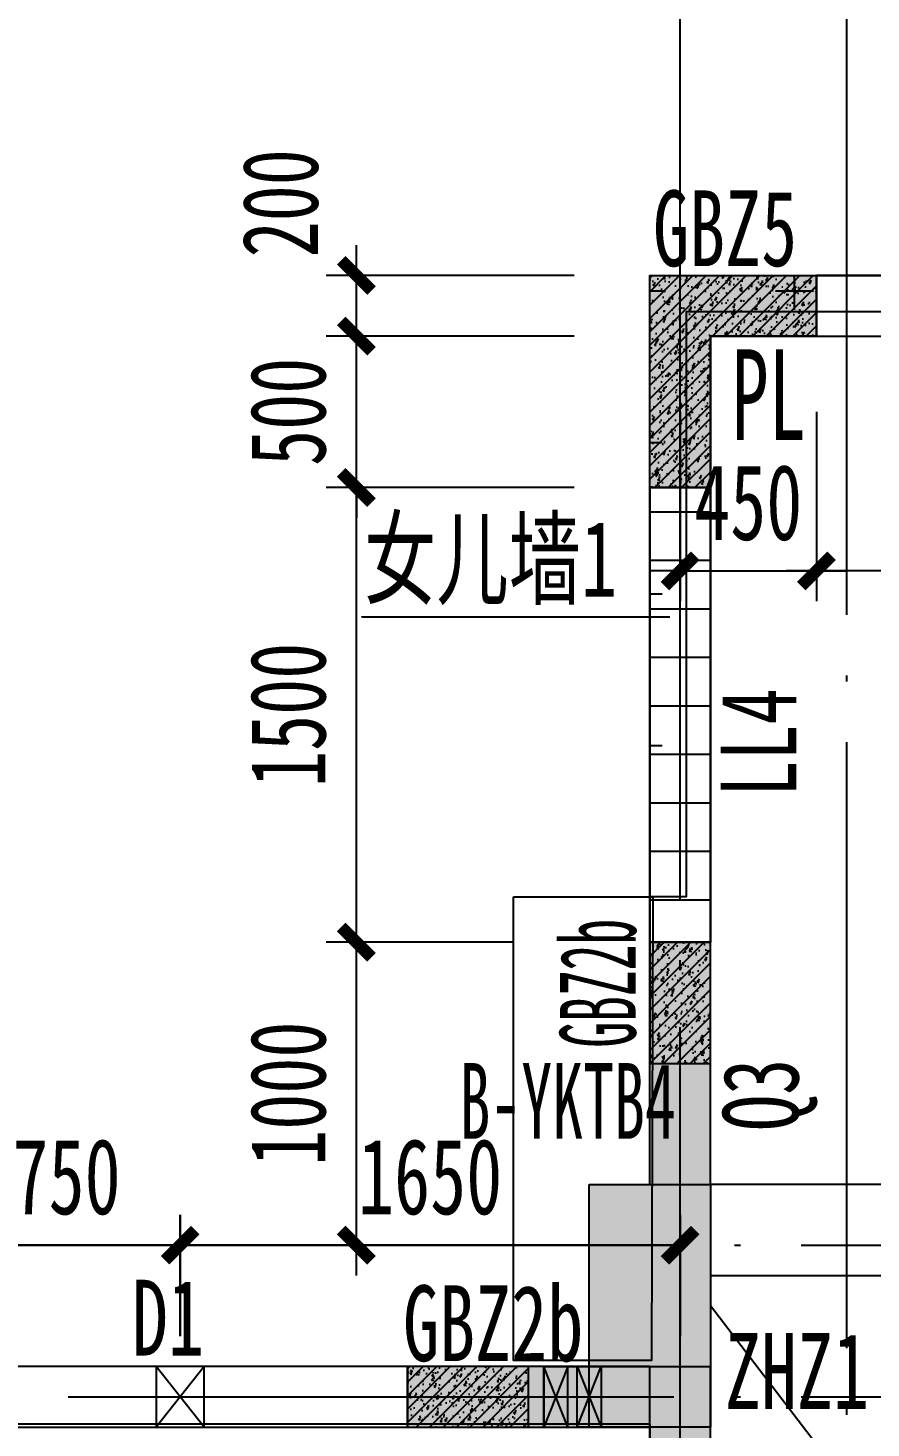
# Model space of a CAD drawing. Extents: x -3200781797 to -8106663, y 494714 to 1244925.
# Drawn here: x -8164153 to -8161370, y 694897 to 699517 of the extents above; entities that cross this region are included whole.
import ezdxf
from ezdxf.enums import TextEntityAlignment as Align
from ezdxf.xclip import XClip

# ---------------------------------------------------------------- set-up
doc = ezdxf.new("R2010")
doc.units = 0
doc.header["$LTSCALE"] = 1000
doc.header["$MEASUREMENT"] = 0
doc.header["$XCLIPFRAME"] = 0
for name, pattern in [('125-墙体$0$CENTER2', [1.125, 0.75, -0.125, 0.125, -0.125]), ('125-墙体$0$CONTINOUS', [0]), ('125-核心筒-首层南入$0$CONTINOUS', [0]), ('3#-轴线$0$DOTE', [2.4200000000000004, 2, -0.2, 0.02, -0.2]), ('3#4#5#$0$DASH', [0.35, 0.25, -0.1]), ('DASH', [0.35, 0.25, -0.1])]:
    doc.linetypes.add(name, pattern=pattern)
doc.layers.get('Defpoints').update_dxf_attribs({"color": 30, "linetype": 'DASH'})
for name, color, linetype in [('125-墙体$0$DUCT-排烟中心线', 5, '125-墙体$0$CENTER2'), ('125-墙体$0$DUCT-排烟管', 2, 'Continuous'), ('125-墙体$0$DUCT-送风中心线', 5, '125-墙体$0$CENTER2'), ('125-墙体$0$DUCT-送风管', 4, 'Continuous'), ('125-墙体$0$S-WALL', 40, 'Continuous'), ('125-墙体$0$S-WALL-BEAM', 120, 'Continuous'), ('125-墙体$0$S-WALL-COLU', 252, '125-墙体$0$CONTINOUS'), ('125-墙体$0$S-WALL-COLU-HATC', 16, 'Continuous'), ('125-墙体$0$S-WALL-HATC', 253, 'Continuous'), ('125-墙体$0$提结构条件', 7, 'Continuous'), ('125-墙体$0$暖-首层和标准层暖通套管_TZ$0$H-暖洞-剪力墙', 6, 'Continuous'), ('125-墙体$0$暖-首层和标准层暖通套管_TZ$0$H-暖洞-穿梁', 3, 'Continuous'), ('125-核心筒-首层南入$0$S-COLU', 252, 'Continuous'), ('125-核心筒-首层南入$0$S-COLU-HATC', 16, 'Continuous'), ('125-核心筒-首层南入$0$S-SLAB-HOLE', 5, 'Continuous'), ('125-核心筒-首层南入$0$S-WALL', 40, 'Continuous'), ('125-核心筒-首层南入$0$S-WALL-BEAM', 120, 'Continuous'), ('125-核心筒-首层南入$0$S-WALL-COLU', 252, '125-核心筒-首层南入$0$CONTINOUS'), ('125-核心筒-首层南入$0$S-WALL-COLU-HATC', 16, 'Continuous'), ('125-核心筒-首层南入$0$S-WALL-HATC', 253, 'Continuous'), ('3#-轴线$0$3#-轴号$0$A-ANNO-AXIS-CIRC', 3, 'Continuous'), ('3#-轴线$0$A-ANNO-DOTE', 10, '3#-轴线$0$DOTE'), ('3#4#5#$0$PC-SLAB', 6, '3#4#5#$0$DASH'), ('3#4#5#$0$S-ANNO-TEXT', 7, 'Continuous'), ('3#4#5#$0$S-PC-SLAB', 6, 'Continuous'), ('3#4#5#模板$0$S-SLAB-TEXT', 120, 'Continuous'), ('3#4#5#模板$0$提结构条件', 7, 'Continuous'), ('3#4#5#模板$0$暖-首层和标准层暖通套管_TZ$0$H-暖洞-穿梁', 3, 'Continuous'), ('4#-1F$0$HATCH', 254, 'Continuous'), ('4#-1F$0$S-WALL', 40, 'Continuous'), ('4#-1F$0$提结构条件', 7, 'Continuous'), ('4#-1F$0$暖-首层和标准层暖通套管_TZ$0$H-暖洞-穿梁', 3, 'Continuous'), ('DIM', 3, 'Continuous'), ('S-PC-FQ-WYQ', 4, 'Continuous'), ('S-WALL-BEAM-TEXT', 2, 'Continuous'), ('S-WALL-COLU-TEXT', 2, 'Continuous'), ('S-WALL-DIMS', 50, 'Continuous')]:
    doc.layers.add(name, color=color, linetype=linetype)
for name, color, linetype, lineweight in [('125-核心筒-首层南入$0$S-BEAM', 4, 'Continuous', 25), ('WALL-TEXT', 2, 'Continuous', 25), ('设备条件', 5, 'Continuous', 30)]:
    doc.layers.add(name, color=color, linetype=linetype, lineweight=lineweight)
doc.styles.add('3#4#5#$0$外部参照 1$0$宋体', font='', dxfattribs={"width": 0.8})
doc.styles.add('TSSD_Dimension', font='', dxfattribs={"width": 0.7})
doc.styles.add('楷体', font='', dxfattribs={"width": 0.6})
doc.styles.add('楷体GB312', font='', dxfattribs={"width": 0.8})
doc.styles.get('3#4#5#$0$外部参照 1$0$宋体').set_extended_font_data('SimSun')
doc.styles.get('TSSD_Dimension').set_extended_font_data('KaiTi_GB2312')
doc.styles.get('楷体').set_extended_font_data('KaiTi_GB2312')
doc.styles.get('楷体GB312').set_extended_font_data('楷体_GB2312')
doc.dimstyles.new('TSSD_100_100', dxfattribs={"dimtxt": 250, "dimasz": 100, "dimexe": 100, "dimexo": 250, "dimgap": 100, "dimtad": 1, "dimdec": 0, "dimzin": 0, "dimdsep": 46, "dimtxsty": 'TSSD_Dimension', "dimblk": 'ARCHTICK', "dimcen": 0, "dimdle": 100, "dimclrt": 7, "dimadec": 0, "dimazin": 0, "dimtfac": 1, "dimtdec": 0, "dimtix": 1, "dimtmove": 2, "dimatfit": 3, "dimfxl": 1, "dimtolj": 1, "dimtzin": 0, "dimarcsym": 0})
doc.dimstyles.new('TSSD_100_100$0', dxfattribs={"dimtxt": 250, "dimasz": 100, "dimexe": 100, "dimexo": 0, "dimgap": 100, "dimtad": 1, "dimdec": 0, "dimzin": 0, "dimdsep": 46, "dimtxsty": 'TSSD_Dimension', "dimblk1": 'ARCHTICK', "dimblk2": 'ARCHTICK', "dimsah": 1, "dimcen": 0, "dimclrt": 7, "dimadec": 0, "dimazin": 0, "dimtfac": 1, "dimtdec": 0, "dimtix": 1, "dimtmove": 2, "dimatfit": 3, "dimldrblk": 'ARCHTICK', "dimfxl": 300, "dimfxlon": 1, "dimtvp": 0.7, "dimtolj": 1, "dimtzin": 0, "dimarcsym": 0})

# ---------------------------------------------------------------- blocks, each defined once
blk = doc.blocks.new('_ArchTick')
at = {"color": 0, "linetype": 'ByBlock', "const_width": 0.4}
blk.add_lwpolyline([(-0.5, -0.5), (0.5, 0.5)], dxfattribs=at)
blk = doc.blocks.new('*D262')
at = {"layer": 'Defpoints', "color": 0, "transparency": 16777216}
for p in [(-8162000.435511564, 698500.6301960945), (-8161550.435511564, 698500.6301960945), (-8161550.435511564, 697725.6301960945)]:
    blk.add_point(p, dxfattribs=at)
at = {"layer": 'S-WALL-DIMS', "color": 0, "lineweight": -2, "transparency": 16777216}
for p, q in [((-8162000.435511564, 698250.6301960945), (-8162000.435511564, 697625.6301960945)), ((-8161550.435511564, 698250.6301960945), (-8161550.435511564, 697625.6301960945)), ((-8162000.435511564, 697725.6301960945), (-8162100.435511564, 697725.6301960945)), ((-8162000.435511564, 697725.6301960945), (-8161550.435511564, 697725.6301960945)), ((-8161550.435511564, 697725.6301960945), (-8161450.435511564, 697725.6301960945))]:
    blk.add_line(p, q, dxfattribs=at)
at = {"layer": 'S-WALL-DIMS', "color": 0, "lineweight": -2, "transparency": 16777216, "xscale": 100, "yscale": 100, "zscale": 100}
blk.add_blockref('_ArchTick', (-8162000.435511564, 697725.6301960945), dxfattribs=at)
at = {"layer": 'S-WALL-DIMS', "color": 0, "lineweight": -2, "transparency": 16777216, "xscale": 100, "yscale": 100, "zscale": 100, "rotation": 180}
blk.add_blockref('_ArchTick', (-8161550.435511564, 697725.6301960945), dxfattribs=at)
at = {"layer": 'S-WALL-DIMS', "color": 7, "transparency": 16777216, "insert": (-8161775.435511564, 697950.6301960945), "char_height": 250, "attachment_point": 5, "style": 'TSSD_Dimension'}
blk.add_mtext('\\A1;450', dxfattribs=at)
blk = doc.blocks.new('*D291')
at = {"layer": 'Defpoints', "color": 0, "transparency": 16777216}
for p in [(-8161550.435511564, 698500.6301960945), (-8159650.435511564, 698500.6301960945), (-8161550.435511564, 697725.6301960945)]:
    blk.add_point(p, dxfattribs=at)
at = {"layer": 'S-WALL-DIMS', "color": 0, "lineweight": -2, "transparency": 16777216}
for p, q in [((-8161550.435511564, 698250.6301960945), (-8161550.435511564, 697625.6301960945)), ((-8159650.435511564, 698250.6301960945), (-8159650.435511564, 697625.6301960945)), ((-8159550.435511564, 697725.6301960945), (-8161650.435511564, 697725.6301960945))]:
    blk.add_line(p, q, dxfattribs=at)
at = {"layer": 'S-WALL-DIMS', "color": 0, "lineweight": -2, "transparency": 16777216, "xscale": 100, "yscale": 100, "zscale": 100, "rotation": 180}
blk.add_blockref('_ArchTick', (-8161550.435511564, 697725.6301960945), dxfattribs=at)
at = {"layer": 'S-WALL-DIMS', "color": 0, "lineweight": -2, "transparency": 16777216, "xscale": 100, "yscale": 100, "zscale": 100}
blk.add_blockref('_ArchTick', (-8159650.435511564, 697725.6301960945), dxfattribs=at)
at = {"layer": 'S-WALL-DIMS', "color": 7, "transparency": 16777216, "insert": (-8160600.435511564, 697950.6301960945), "char_height": 250, "attachment_point": 5, "style": 'TSSD_Dimension'}
blk.add_mtext('\\A1;1900', dxfattribs=at)
blk = doc.blocks.new('3-Q-1')
at = {"layer": 'WALL-TEXT', "style": '楷体GB312', "width": 0.7}
blk.add_text('Q3', height=250, rotation=90, dxfattribs=at).set_placement((-7921751.518019143, 661392.8955659709))
blk = doc.blocks.new('2-an')
at = {"layer": 'S-WALL-COLU-TEXT', "style": '楷体GB312', "width": 0.7}
for s, p in [('GBZ5', (-65372.86633343995, -1448.337140298914)), ('GBZ2b', (-66198.07560247555, -5061.334390969714)), ('ZHZ1', (-65135.52667113114, -5218.989008711418))]:
    blk.add_text(s, height=250, dxfattribs=at).set_placement(p)
at = {"layer": 'S-WALL-COLU-TEXT', "style": '楷体GB312', "width": 0.5}
blk.add_text('GBZ2b', height=250, rotation=90, dxfattribs=at).set_placement((-65429.97665440105, -4027.28079126752))
blk = doc.blocks.new('*D537')
at = {"layer": 'Defpoints', "color": 0, "transparency": 16777216}
for p in [(-8163068.845150751, 698700.6301960947), (-8162100.435511591, 698700.6301960947), (-8162100.435511591, 698500.6301960947)]:
    blk.add_point(p, dxfattribs=at)
at = {"layer": 'DIM', "color": 0, "lineweight": -2, "transparency": 16777216}
for p, q in [((-8163068.845150751, 698400.6301960947), (-8163068.845150751, 698800.6301960947)), ((-8162350.435511591, 698700.6301960947), (-8163168.845150751, 698700.6301960947)), ((-8162350.435511591, 698500.6301960947), (-8163168.845150751, 698500.6301960947))]:
    blk.add_line(p, q, dxfattribs=at)
at = {"layer": 'DIM', "color": 0, "lineweight": -2, "transparency": 16777216, "xscale": 100, "yscale": 100, "zscale": 100}
for p, rotation in [((-8163068.845150751, 698700.6301960947), 90), ((-8163068.845150751, 698500.6301960947), 270)]:
    blk.add_blockref('_ArchTick', p, dxfattribs=dict(at, rotation=rotation))
at = {"layer": 'DIM', "color": 7, "transparency": 16777216, "insert": (-8163318.845150742, 698938.711277178), "char_height": 250, "attachment_point": 5, "rotation": 90, "style": 'TSSD_Dimension'}
blk.add_mtext('\\A1;200', dxfattribs=at)
blk = doc.blocks.new('*D538')
at = {"layer": 'Defpoints', "color": 0, "transparency": 16777216}
for p in [(-8163068.845150762, 698500.6301960947), (-8162100.435511591, 698500.6301960947), (-8162100.435511592, 698000.6305601299)]:
    blk.add_point(p, dxfattribs=at)
at = {"layer": 'DIM', "color": 0, "lineweight": -2, "transparency": 16777216}
for p, q in [((-8163068.845150762, 698500.6301960947), (-8163068.845150762, 698600.6301960947)), ((-8162350.435511591, 698500.6301960947), (-8163168.845150762, 698500.6301960947)), ((-8163068.845150762, 698000.6305601299), (-8163068.845150762, 698500.6301960947)), ((-8162350.435511592, 698000.6305601299), (-8163168.845150762, 698000.6305601299)), ((-8163068.845150762, 698000.6305601299), (-8163068.845150762, 697900.6305601299))]:
    blk.add_line(p, q, dxfattribs=at)
at = {"layer": 'DIM', "color": 0, "lineweight": -2, "transparency": 16777216, "xscale": 100, "yscale": 100, "zscale": 100}
for p, rotation in [((-8163068.845150762, 698500.6301960947), 270), ((-8163068.845150762, 698000.6305601299), 90)]:
    blk.add_blockref('_ArchTick', p, dxfattribs=dict(at, rotation=rotation))
at = {"layer": 'DIM', "color": 7, "transparency": 16777216, "insert": (-8163293.84515076, 698250.6303781145), "char_height": 250, "attachment_point": 5, "rotation": 90, "style": 'TSSD_Dimension'}
blk.add_mtext('\\A1;500', dxfattribs=at)
blk = doc.blocks.new('*D539')
at = {"layer": 'Defpoints', "color": 0, "transparency": 16777216}
for p in [(-8163068.845150799, 696500.6305601299), (-8162300.43551159, 696500.6305601299), (-8162300.435511591, 695500.6301960947)]:
    blk.add_point(p, dxfattribs=at)
at = {"layer": 'DIM', "color": 0, "lineweight": -2, "transparency": 16777216}
for p, q in [((-8163068.845150799, 695400.6301960947), (-8163068.845150799, 696600.6305601299)), ((-8162550.43551159, 696500.6305601299), (-8163168.845150799, 696500.6305601299)), ((-8162550.435511591, 695500.6301960947), (-8163168.845150799, 695500.6301960947))]:
    blk.add_line(p, q, dxfattribs=at)
at = {"layer": 'DIM', "color": 0, "lineweight": -2, "transparency": 16777216, "xscale": 100, "yscale": 100, "zscale": 100}
for p, rotation in [((-8163068.845150799, 696500.6305601299), 90), ((-8163068.845150799, 695500.6301960947), 270)]:
    blk.add_blockref('_ArchTick', p, dxfattribs=dict(at, rotation=rotation))
at = {"layer": 'DIM', "color": 7, "transparency": 16777216, "insert": (-8163293.845150798, 696000.6303781145), "char_height": 250, "attachment_point": 5, "rotation": 90, "style": 'TSSD_Dimension'}
blk.add_mtext('\\A1;1000', dxfattribs=at)
blk = doc.blocks.new('*D540')
at = {"layer": 'Defpoints', "color": 0, "transparency": 16777216}
for p in [(-8163068.845150811, 698000.6305601301), (-8162300.435511591, 698000.6305601301), (-8162300.43551159, 696500.6305601299)]:
    blk.add_point(p, dxfattribs=at)
at = {"layer": 'DIM', "color": 0, "lineweight": -2, "transparency": 16777216}
for p, q in [((-8163068.845150811, 696400.6305601299), (-8163068.845150811, 698100.6305601301)), ((-8162550.435511591, 698000.6305601301), (-8163168.845150811, 698000.6305601301)), ((-8162550.43551159, 696500.6305601299), (-8163168.845150811, 696500.6305601299))]:
    blk.add_line(p, q, dxfattribs=at)
at = {"layer": 'DIM', "color": 0, "lineweight": -2, "transparency": 16777216, "xscale": 100, "yscale": 100, "zscale": 100}
for p, rotation in [((-8163068.845150811, 698000.6305601301), 90), ((-8163068.845150811, 696500.6305601299), 270)]:
    blk.add_blockref('_ArchTick', p, dxfattribs=dict(at, rotation=rotation))
at = {"layer": 'DIM', "color": 7, "transparency": 16777216, "insert": (-8163293.845150809, 697250.6305601322), "char_height": 250, "attachment_point": 5, "rotation": 90, "style": 'TSSD_Dimension'}
blk.add_mtext('\\A1;1500', dxfattribs=at)
blk = doc.blocks.new('XPL-3-F1')
at = {"layer": 'S-WALL-BEAM-TEXT', "style": '楷体', "width": 0.6}
blk.add_text('PL', height=300, dxfattribs=at).set_placement((-8211830.375075169, 698157.1384004956, -6.788630474278521e-09))
blk = doc.blocks.new('*D1276')
at = {"layer": 'Defpoints', "color": 0, "transparency": 16777216}
for p in [(-8387997.153475678, 700612.740579597), (-8388747.146519257, 700112.7405795968), (-8387997.153475678, 700112.7405795968)]:
    blk.add_point(p, dxfattribs=at)
at = {"layer": 'DIM', "color": 0, "lineweight": -2, "transparency": 16777216}
for p, q in [((-8388747.146519257, 700312.740579597), (-8388747.146519257, 700712.740579597)), ((-8387997.153475678, 700312.740579597), (-8387997.153475678, 700712.740579597)), ((-8388747.146519257, 700612.740579597), (-8387997.153475678, 700612.740579597))]:
    blk.add_line(p, q, dxfattribs=at)
at = {"layer": 'DIM', "color": 0, "lineweight": -2, "transparency": 16777216, "xscale": 100, "yscale": 100, "zscale": 100, "rotation": 180}
blk.add_blockref('_ArchTick', (-8388747.146519257, 700612.740579597), dxfattribs=at)
at = {"layer": 'DIM', "color": 0, "lineweight": -2, "transparency": 16777216, "xscale": 100, "yscale": 100, "zscale": 100}
blk.add_blockref('_ArchTick', (-8387997.153475678, 700612.740579597), dxfattribs=at)
at = {"layer": 'DIM', "color": 7, "transparency": 16777216, "insert": (-8388372.149997467, 700837.740579597), "char_height": 250, "attachment_point": 5, "style": 'TSSD_Dimension'}
blk.add_mtext('\\A1;750', dxfattribs=at)
blk = doc.blocks.new('*D1285')
at = {"layer": 'Defpoints', "color": 0, "transparency": 16777216}
for p in [(-8386347.146519257, 700612.740579597), (-8387997.153475678, 700112.7405795968), (-8386347.146519257, 700112.740579597)]:
    blk.add_point(p, dxfattribs=at)
at = {"layer": 'DIM', "color": 0, "lineweight": -2, "transparency": 16777216}
for p, q in [((-8387997.153475678, 700312.740579597), (-8387997.153475678, 700712.740579597)), ((-8386347.146519257, 700312.740579597), (-8386347.146519257, 700712.740579597)), ((-8387997.153475678, 700612.740579597), (-8386347.146519257, 700612.740579597))]:
    blk.add_line(p, q, dxfattribs=at)
at = {"layer": 'DIM', "color": 0, "lineweight": -2, "transparency": 16777216, "xscale": 100, "yscale": 100, "zscale": 100, "rotation": 180}
blk.add_blockref('_ArchTick', (-8387997.153475678, 700612.740579597), dxfattribs=at)
at = {"layer": 'DIM', "color": 0, "lineweight": -2, "transparency": 16777216, "xscale": 100, "yscale": 100, "zscale": 100}
blk.add_blockref('_ArchTick', (-8386347.146519257, 700612.740579597), dxfattribs=at)
at = {"layer": 'DIM', "color": 7, "transparency": 16777216, "insert": (-8387172.149997467, 700837.740579597), "char_height": 250, "attachment_point": 5, "style": 'TSSD_Dimension'}
blk.add_mtext('\\A1;1650', dxfattribs=at)
blk = doc.blocks.new('3#4#5#模板$0$tretyyt')
at = {"layer": '3#4#5#模板$0$暖-首层和标准层暖通套管_TZ$0$H-暖洞-穿梁', "color": 5}
for p, q in [((52497.95184686818, 59304.6456090584), (52297.95184694059, 59384.6456090584)), ((52297.95184694059, 59304.6456090584), (52497.95184686818, 59384.6456090584))]:
    blk.add_line(p, q, dxfattribs=at)
blk.add_lwpolyline([(52497.95184686818, 59304.6456090584), (52497.95184686818, 59384.6456090584), (52297.95184694059, 59384.6456090584), (52297.95184694059, 59304.6456090584)], close=True, dxfattribs=at)
blk = doc.blocks.new('3#4#5#$0$3#首层顶悬挑板')
at = {"layer": '3#4#5#$0$S-PC-SLAB'}
blk.add_lwpolyline([(8250.486145395349, 1539.946286321258), (8710.905068516062, 1539.946286321258), (8705.802626353834, 9.84379652602729), (8250.474052087258, 9.843756784397556)], close=True, dxfattribs=at)
at = {"layer": '3#4#5#$0$PC-SLAB', "linetype": 'ByBlock', "style": '3#4#5#$0$外部参照 1$0$宋体', "width": 0.6}
blk.add_text('B-YKTB4', height=250, rotation=359.9999999998562, dxfattribs=at).set_placement((8429.535615877394, 866.0737944409957), align=Align.MIDDLE)
blk = doc.blocks.new('3#4#5#$0$ban111')
at = {"layer": '3#4#5#$0$S-PC-SLAB'}
blk.add_lwpolyline([(-225932.0008750532, 409965.0001437321), (-225932.0008750532, 412985.0001437321), (-223232.0008750532, 412985.0001437321), (-223232.0008750532, 409965.0001437321)], close=True, dxfattribs=at)
blk = doc.blocks.new('3#4#5#$0$5#')
at = {"layer": '3#4#5#$0$S-ANNO-TEXT'}
blk.add_blockref('3#4#5#$0$ban111', (378828.8026710108, -247399.8572734847), dxfattribs=at)
blk = doc.blocks.new('125-墙体$0$retert')
at = {"layer": '125-墙体$0$暖-首层和标准层暖通套管_TZ$0$H-暖洞-剪力墙'}
for p, q in [((55012.64504557895, 61028.66467393409), (54812.65341164428, 61187.66467393409)), ((54812.65341164428, 61028.66467393409), (55012.64504557895, 61187.66467393409))]:
    blk.add_line(p, q, dxfattribs=at)
blk.add_lwpolyline([(55012.64504557895, 61028.66467393409), (55012.64504557895, 61187.66467393409), (54812.65341164428, 61187.66467393409), (54812.65341164428, 61028.66467393409)], close=True, dxfattribs=at)
blk = doc.blocks.new('125-墙体$0$ewrewr')
at = {"layer": '125-墙体$0$暖-首层和标准层暖通套管_TZ$0$H-暖洞-穿梁', "color": 2}
for p, q in [((54897.97373564044, 62306.12384276799), (54817.97373564044, 62106.1238428404)), ((54897.97373564044, 62106.1238428404), (54817.97373564044, 62306.12384276799))]:
    blk.add_line(p, q, dxfattribs=at)
blk.add_lwpolyline([(54897.97373564044, 62306.12384276799), (54817.97373564044, 62306.12384276799), (54817.97373564044, 62106.1238428404), (54897.97373564044, 62106.1238428404)], close=True, dxfattribs=at)
blk = doc.blocks.new('125-墙体$0$tretyyt')
at = {"layer": '125-墙体$0$暖-首层和标准层暖通套管_TZ$0$H-暖洞-穿梁', "color": 5}
for p, q in [((52497.95184686818, 59279.6456090584), (52297.95184694059, 59359.6456090584)), ((52297.95184694059, 59279.6456090584), (52497.95184686818, 59359.6456090584))]:
    blk.add_line(p, q, dxfattribs=at)
blk.add_lwpolyline([(52497.95184686818, 59279.6456090584), (52497.95184686818, 59359.6456090584), (52297.95184694059, 59359.6456090584), (52297.95184694059, 59279.6456090584)], close=True, dxfattribs=at)
blk = doc.blocks.new('125-墙体$0$rtret')
at = {"layer": '125-墙体$0$暖-首层和标准层暖通套管_TZ$0$H-暖洞-穿梁', "color": 3}
for p, q in [((53777.45084473341, 61921.49800726742), (53618.45084473352, 61721.49800733983)), ((53777.45084473341, 61721.49800733983), (53618.45084473352, 61921.49800726742))]:
    blk.add_line(p, q, dxfattribs=at)
blk.add_lwpolyline([(53777.45084473341, 61921.49800726742), (53618.45084473352, 61921.49800726742), (53618.45084473352, 61721.49800733983), (53777.45084473341, 61721.49800733983)], close=True, dxfattribs=at)
blk = doc.blocks.new('125-墙体$0$she')
at = {"layer": '125-墙体$0$DUCT-排烟中心线'}
for p, q in [((1247.683420373389, -3050.689154202279), (1247.683420373374, -3349.31108146171)), ((5300.000300035208, -3050.689154202279), (5300.000300035223, -3349.31108146171)), ((5500.000150017608, -3050.689384998579), (5500.000150017622, -3349.311312258011)), ((7449.829196583538, -3050.68961579488), (7449.829196583552, -3349.311543054311)), ((3300.689267166526, -3900.000693814996), (3599.311194425958, -3900.000693814989)), ((3300.689036370226, -4100.000543797403), (3599.310963629658, -4100.000543797396))]:
    blk.add_line(p, q, dxfattribs=at)
at = {"layer": '125-墙体$0$DUCT-排烟管'}
for p, q in [((1215.183420373389, -3050.689154202279), (1215.183420373374, -3349.31108146171)), ((1280.183420373389, -3050.689154202279), (1215.183420373389, -3050.689154202279)), ((1280.183420373374, -3349.31108146171), (1280.183420373389, -3050.689154202279)), ((5267.500300035208, -3050.689154202279), (5267.500300035223, -3349.31108146171)), ((5332.500300035208, -3050.689154202279), (5267.500300035208, -3050.689154202279)), ((5332.500300035223, -3349.31108146171), (5332.500300035208, -3050.689154202279)), ((5467.500150017608, -3050.689384998579), (5467.500150017622, -3349.311312258011)), ((5532.500150017608, -3050.689384998579), (5467.500150017608, -3050.689384998579)), ((5532.500150017622, -3349.311312258011), (5532.500150017608, -3050.689384998579)), ((7482.329196583552, -3349.311543054311), (7482.329196583538, -3050.68961579488)), ((1215.183420373374, -3349.31108146171), (1280.183420373374, -3349.31108146171)), ((5267.500300035223, -3349.31108146171), (5332.500300035223, -3349.31108146171)), ((5467.500150017622, -3349.311312258011), (5532.500150017622, -3349.311312258011)), ((7417.329196583552, -3349.311543054311), (7482.329196583552, -3349.311543054311)), ((3599.311194425958, -3867.500693814989), (3300.689267166526, -3867.500693814996)), ((3300.689267166526, -3867.500693814996), (3300.689267166526, -3932.500693814996)), ((3599.311194425958, -3932.500693814989), (3599.311194425958, -3867.500693814989)), ((3300.689267166526, -3932.500693814996), (3599.311194425958, -3932.500693814989)), ((3599.310963629658, -4067.500543797396), (3300.689036370226, -4067.500543797403)), ((3300.689036370226, -4067.500543797403), (3300.689036370226, -4132.500543797403)), ((3599.310963629658, -4132.500543797396), (3599.310963629658, -4067.500543797396)), ((3300.689036370226, -4132.500543797403), (3599.310963629658, -4132.500543797396))]:
    blk.add_line(p, q, dxfattribs=at)
at = {"layer": '125-墙体$0$DUCT-送风中心线'}
for p, q in [((1447.683420373389, -3063.74848623795), (1447.683420373389, -3330.97650390194)), ((1647.683420373389, -3063.74848623795), (1647.683420373389, -3330.97650390194)), ((7549.829196583538, -3063.748486237739), (7549.829196583538, -3330.976503901729))]:
    blk.add_line(p, q, dxfattribs=at)
at = {"layer": '125-墙体$0$DUCT-送风管'}
for p, q in [((1407.683420373389, -3063.74848623795), (1407.683420373389, -3330.97650390194)), ((1487.683420373389, -3063.74848623795), (1407.683420373389, -3063.74848623795)), ((1487.683420373389, -3330.97650390194), (1487.683420373389, -3063.74848623795)), ((7509.829196583538, -3063.748486237739), (7509.829196583538, -3330.976503901729)), ((7589.829196583538, -3330.976503901729), (7589.829196583538, -3063.748486237739)), ((1407.683420373389, -3330.97650390194), (1487.683420373389, -3330.97650390194)), ((7509.829196583538, -3330.976503901729), (7589.829196583538, -3330.976503901729))]:
    blk.add_line(p, q, dxfattribs=at)
at = {"layer": '125-墙体$0$提结构条件', "color": 3}
for p, q in [((1607.683420373389, -3063.74848623795), (1607.683420373389, -3330.97650390194)), ((1687.683420373389, -3063.74848623795), (1607.683420373389, -3063.74848623795)), ((1687.683420373389, -3330.97650390194), (1687.683420373389, -3063.74848623795)), ((1607.683420373389, -3330.97650390194), (1687.683420373389, -3330.97650390194))]:
    blk.add_line(p, q, dxfattribs=at)
at = {"layer": '125-墙体$0$暖-首层和标准层暖通套管_TZ$0$H-暖洞-穿梁', "color": 6}
for p, q in [((4723.780598112178, -3100.0003486645), (4373.780598112178, -3300.00034859209)), ((4723.780598112178, -3300.00034859209), (4373.780598112178, -3100.0003486645))]:
    blk.add_line(p, q, dxfattribs=at)
blk.add_lwpolyline([(4723.780598112178, -3100.0003486645), (4373.780598112178, -3100.0003486645), (4373.780598112178, -3300.00034859209), (4723.780598112178, -3300.00034859209)], close=True, dxfattribs=at)
at = {"layer": '125-墙体$0$提结构条件', "xscale": -1}
blk.add_blockref('125-墙体$0$ewrewr', (58833.00008165452, -62206.12384276799), dxfattribs=at)
at = {"layer": '125-墙体$0$提结构条件', "xscale": -1, "rotation": 270}
for name, p in [('125-墙体$0$retert', (-56408.16467393417, -54912.6534037345)), ('125-墙体$0$tretyyt', (-50919.64560905844, -52397.95078706497))]:
    blk.add_blockref(name, p, dxfattribs=at)
at = {"layer": '125-墙体$0$提结构条件'}
blk.add_blockref('125-墙体$0$rtret', (-46647.95084473345, -61821.5067575188), dxfattribs=at)
blk = doc.blocks.new('125-墙体')
at = {"layer": '125-墙体$0$S-WALL-COLU-HATC'}
h = blk.add_hatch(dxfattribs=at)
h.set_pattern_fill('AR-CONC', color=256, scale=10)
h.set_pattern_definition([(49.99999999999999, (29394.36241047789, -241007.8141536725), (71.72601826007535, -6.275213498259511), [7.5, -82.5]), (355, (29394.36241047789, -241007.8141536725), (-13.8751333613, 75.21921337000119), [6, -66]), (100.4514, (29400.3395784779, -241008.3370876726), (57.85093817140216, 68.94395420609536), [6.374018999999985, -70.11421119999974]), (46.18420000000002, (29394.36241047789, -240987.8141536725), (106.7241048625644, -16.55190143290181), [11.24999999999993, -123.7499999999994]), (96.6356, (29403.25608497788, -240989.1934843725), (93.46627055487033, 97.41178709004417), [9.561028799999999, -105.1713]), (351.1842, (29394.36241047789, -240987.8141536725), (93.46619451336272, 97.41186009253246), [9, -99]), (21, (29404.36241047789, -240992.8141536725), (59.69070521184616, -40.26188906653388), [7.5, -82.5]), (326.0000000000001, (29404.36241047789, -240992.8141536725), (24.33153319215817, 72.5150045046853), [6, -66]), (71.4514, (29409.33663377789, -240996.1693142726), (84.02226285814899, 32.25304967099524), [6.374019000000001, -70.1142112]), (37.50000000000001, (29394.36241047789, -241007.8141536725), (1.215985531729067, 33.28938538313115), [0, -65.19999999999999, 0, -67, 0, -66.25]), (7.499999999999999, (29394.36241047789, -241007.8141536725), (26.30695374421486, 39.44117118823603), [0, -38.2, 0, -63.7, 0, -25.25]), (327.5, (29372.0624104779, -241007.8141536725), (53.3822436172409, -2.255487173437976), [0, -25, 0, -78, 0, -103.5]), (317.5, (29362.0624104779, -241007.8141536725), (58.31861693423862, 10.01049823323177), [0, -32.5, 0, -51.8, 0, -73.5])])
h.paths.add_polyline_path([(8199.999502355931, -99.99890062701888), (8199.999502355931, 100.0010993729811), (7800, 100), (7800, -100)])
h = blk.add_hatch(dxfattribs=at)
h.set_pattern_fill('ANSI31', color=256, scale=250, style=0)
h.set_pattern_definition([(45, (29394.36241047789, -241007.8141536725), (-22.09708691207961, 22.09708691207961), [])])
h.paths.add_polyline_path([(8199.999502355931, 100.0010993729811), (8199.999502355931, -99.99890062701888), (7800, -100), (7800, 100)])
at = {"layer": '125-墙体$0$S-WALL-HATC'}
blk.add_hatch(color=256, dxfattribs=at).paths.add_polyline_path([(8600, -100), (8600, 100), (7800, 100), (7800, -100)])
at = {"layer": '125-墙体$0$S-WALL'}
blk.add_lwpolyline([(8600, -100), (8600, 100), (7800, 100), (7800, -100), (8600, -100)], close=True, dxfattribs=at)
at = {"layer": '125-墙体$0$S-WALL-BEAM'}
blk.add_lwpolyline([(6300, 100.0003920234158), (6300, -100), (7800, -100.0006024725153), (7800, 99.99978955090045)], close=True, dxfattribs=at)
at = {"layer": '125-墙体$0$S-WALL-COLU', "lineweight": -2}
blk.add_lwpolyline([(8199.999502355931, -99.99890062701888), (8199.999502355931, 100.0010993729811), (7800, 100), (7800, -100)], close=True, dxfattribs=at)
blk.add_blockref('125-墙体$0$she', (0, 0))
blk = doc.blocks.new('3#-轴线$0$3#-轴号')
at = {"layer": '3#-轴线$0$3#-轴号$0$A-ANNO-AXIS-CIRC'}
for p, q in [((8700, 2989.379549759906), (8700.000000000002, 6989.379549759906)), ((9250, 2989.379549759906), (9250.000000000002, 6989.379549759906))]:
    blk.add_line(p, q, dxfattribs=at)
blk = doc.blocks.new('3#-轴线')
at = {"layer": '3#-轴线$0$A-ANNO-DOTE'}
for points in [[(8700, -3200), (8700, 5500)], [(9250, -7100), (9250, 5500)], [(-3000, 500), (44800, 500)], [(-3000, 0), (44800, 0)]]:
    blk.add_lwpolyline(points, dxfattribs=at)
blk.add_blockref('3#-轴线$0$3#-轴号', (0, 0))
blk = doc.blocks.new('125-核心筒-首层南入')
at = {"layer": '125-核心筒-首层南入$0$S-COLU-HATC'}
h = blk.add_hatch(color=256, dxfattribs=at)
h.dxf.hatch_style = 1
h.paths.add_polyline_path([(-2050, 7800), (-1650, 7800), (-1650, 7000), (-2050, 7000)])
at = {"layer": '125-核心筒-首层南入$0$S-WALL-COLU-HATC'}
h = blk.add_hatch(dxfattribs=at)
h.set_pattern_fill('AR-CONC', color=256, scale=10)
h.set_pattern_definition([(49.99999999999999, (13887.05247968878, -229895.612466133), (71.72601826007535, -6.275213498259511), [7.5, -82.5]), (355, (13887.05247968878, -229895.612466133), (-13.8751333613, 75.21921337000119), [6, -66]), (100.4514, (13893.02964768879, -229896.135400133), (57.85093817140216, 68.94395420609536), [6.374018999999984, -70.11421119999973]), (46.18420000000002, (13887.05247968878, -229875.612466133), (106.7241048625644, -16.55190143290181), [11.24999999999993, -123.7499999999994]), (96.6356, (13895.94615418877, -229876.991796833), (93.46627055487033, 97.41178709004417), [9.561028799999999, -105.1713]), (351.1842, (13887.05247968878, -229875.612466133), (93.46619451336272, 97.41186009253246), [9, -99]), (21, (13897.05247968878, -229880.612466133), (59.69070521184616, -40.26188906653388), [7.5, -82.5]), (326.0000000000001, (13897.05247968878, -229880.612466133), (24.33153319215817, 72.5150045046853), [6, -66]), (71.4514, (13902.02670298878, -229883.967626733), (84.02226285814899, 32.25304967099524), [6.374019000000001, -70.1142112]), (37.50000000000001, (13887.05247968878, -229895.612466133), (1.215985531729067, 33.28938538313115), [0, -65.19999999999999, 0, -67, 0, -66.25]), (7.499999999999999, (13887.05247968878, -229895.612466133), (26.30695374421486, 39.44117118823603), [0, -38.2, 0, -63.7, 0, -25.25]), (327.5, (13864.75247968879, -229895.612466133), (53.3822436172409, -2.255487173437976), [0, -25, 0, -78, 0, -103.5]), (317.5, (13854.75247968879, -229895.612466133), (58.31861693423862, 10.01049823323177), [0, -32.5, 0, -51.8, 0, -73.5])])
h.paths.add_polyline_path([(-1650, 10600), (-1650, 10100.00036403514), (-1850, 10100.00036403514), (-1850, 10800), (-1300, 10799.99999999988), (-1300, 10600.00000000012)])
h = blk.add_hatch(dxfattribs=at)
h.set_pattern_fill('ANSI31', color=256, scale=250, style=0)
h.set_pattern_definition([(45, (13887.05247968878, -229895.612466133), (-22.09708691207961, 22.09708691207961), [])])
h.paths.add_polyline_path([(-1650, 10600), (-1650, 10100.00036403514), (-1850, 10100.00036403514), (-1850, 10800), (-1300, 10799.99999999988), (-1300, 10600.00000000012)])
h = blk.add_hatch(dxfattribs=at)
h.set_pattern_fill('AR-CONC', color=256, scale=10)
h.set_pattern_definition([(49.99999999999999, (10587.0756467121, -229157.8332767374), (71.72601826007535, -6.275213498259511), [7.5, -82.5]), (355, (10587.0756467121, -229157.8332767374), (-13.8751333613, 75.21921337000119), [6, -66]), (100.4514, (10593.05281471211, -229158.3562107374), (57.85093817140216, 68.94395420609536), [6.374018999999976, -70.1142111999996]), (46.18420000000002, (10587.0756467121, -229137.8332767374), (106.7241048625644, -16.55190143290181), [11.24999999999991, -123.7499999999993]), (96.6356, (10595.96932121209, -229139.2126074373), (93.46627055487033, 97.41178709004417), [9.561028799999999, -105.1713]), (351.1842, (10587.0756467121, -229137.8332767374), (93.46619451336272, 97.41186009253246), [9, -99]), (21, (10597.0756467121, -229142.8332767374), (59.69070521184616, -40.26188906653388), [7.5, -82.5]), (326.0000000000001, (10597.0756467121, -229142.8332767374), (24.33153319215817, 72.5150045046853), [6, -66]), (71.4514, (10602.0498700121, -229146.1884373373), (84.02226285814899, 32.25304967099524), [6.374019000000001, -70.1142112]), (37.50000000000001, (10587.0756467121, -229157.8332767374), (1.215985531729067, 33.28938538313115), [0, -65.19999999999999, 0, -67, 0, -66.25]), (7.499999999999999, (10587.0756467121, -229157.8332767374), (26.30695374421486, 39.44117118823603), [0, -38.2, 0, -63.7, 0, -25.25]), (327.5, (10564.77564671211, -229157.8332767374), (53.3822436172409, -2.255487173437976), [0, -25, 0, -78, 0, -103.5]), (317.5, (10554.77564671211, -229157.8332767374), (58.31861693423862, 10.01049823323177), [0, -32.5, 0, -51.8, 0, -73.5])])
h.paths.add_polyline_path([(-1650, 8600.000364035135), (-1850, 8600.000364035135), (-1850, 8200.000364035135), (-1650, 8200.000364035135)])
h = blk.add_hatch(dxfattribs=at)
h.set_pattern_fill('ANSI31', color=256, scale=250, style=0)
h.set_pattern_definition([(45, (10587.0756467121, -229157.8332767374), (-22.09708691207961, 22.09708691207961), [])])
h.paths.add_polyline_path([(-1850, 8200.000364035135), (-1650, 8200.000364035135), (-1650, 8600.000364035135), (-1850, 8600.000364035135)])
at = {"layer": '125-核心筒-首层南入$0$S-WALL-HATC'}
for points in [[(-1300, 10800), (-1850, 10800), (-1850, 10100.00036403514), (-1650, 10100.00036403514), (-1650, 10600), (-1300, 10600)], [(-1650, 8600.000364035135), (-1850, 8600.000364035135), (-1850, 7800), (-1650, 7800.000000000001)], [(-2050, 7000), (-2050, 7200), (-2200, 7200), (-2200, 7000)], [(-1650, 7000), (-1850, 7000), (-1850, 4000), (-1650, 3800)]]:
    blk.add_hatch(color=256, dxfattribs=at).paths.add_polyline_path(points)
at = {"layer": '125-核心筒-首层南入$0$S-BEAM'}
blk.add_lwpolyline([(950, 7500.000701887184), (950, 7800.00070186134), (-1649.72137112543, 7800), (-1649.72137112543, 7500.000000025844)], close=True, dxfattribs=at)
at = {"layer": '125-核心筒-首层南入$0$S-COLU'}
blk.add_lwpolyline([(-2050, 7800), (-1650, 7800), (-1650, 7000), (-2050, 7000)], close=True, dxfattribs=at)
at = {"layer": '125-核心筒-首层南入$0$S-SLAB-HOLE'}
blk.add_lwpolyline([(950, 4000), (-1649.72137112543, 7400.000000025844)], dxfattribs=at)
at = {"layer": '125-核心筒-首层南入$0$S-WALL'}
for p, q in [((-1850, 10800), (-1300, 10800)), ((-1850, 10100.00036403514), (-1850, 10800)), ((-1300, 10600), (-1300, 10800)), ((-1650, 10600), (-1300, 10600)), ((-1650, 10100.00036403514), (-1650, 10600)), ((-1850, 7800), (-1850, 8600.000364035135)), ((-1650, 7800), (-1650, 8600.000364035135)), ((-1650, 8300.000364035135), (-1650, 8300.000364035135)), ((-2200, 7200), (-1650, 7200)), ((-1650, 3800), (-1650, 7200)), ((-2200, 7000), (-1850, 7000)), ((-1850, 3800), (-1850, 7000))]:
    blk.add_line(p, q, dxfattribs=at)
for points in [[(-1650, 10100.00036403514), (-1850, 10100.00036403514)], [(-1650, 8600.000364035135), (-1850, 8600.000364035135)], [(-1850, 7800), (-1650, 7800.000000000001)], [(-2200, 7000), (-2200, 7200)]]:
    blk.add_lwpolyline(points, dxfattribs=at)
at = {"layer": '125-核心筒-首层南入$0$S-WALL-BEAM'}
for points in [[(-1300, 10600), (600, 10600), (600, 10800), (-1300, 10800)], [(-1650, 8600.000364035135), (-1650, 10100.00036403514), (-1850, 10100.00036403514), (-1850, 8600.000364035135)]]:
    blk.add_lwpolyline(points, close=True, dxfattribs=at)
at = {"layer": '125-核心筒-首层南入$0$S-WALL-COLU', "linetype": 'ByBlock'}
blk.add_lwpolyline([(-1650, 10600), (-1650, 10100.00036403514), (-1850, 10100.00036403514), (-1850, 10800), (-1300, 10799.99999999988), (-1300, 10600.00000000012), (-1650, 10600)], dxfattribs=at)
at = {"layer": '125-核心筒-首层南入$0$S-WALL-COLU', "lineweight": -2}
blk.add_lwpolyline([(-1650, 8600.000364035135), (-1850, 8600.000364035135), (-1850, 8200.000364035135), (-1650, 8200.000364035135)], close=True, dxfattribs=at)
blk = doc.blocks.new('4#-1F$0$tretyyt')
at = {"layer": '4#-1F$0$暖-首层和标准层暖通套管_TZ$0$H-暖洞-穿梁', "color": 5}
for p, q in [((52497.95184686818, 59279.6456090584), (52297.95184694059, 59359.6456090584)), ((52297.95184694059, 59279.6456090584), (52497.95184686818, 59359.6456090584))]:
    blk.add_line(p, q, dxfattribs=at)
blk.add_lwpolyline([(52497.95184686818, 59279.6456090584), (52497.95184686818, 59359.6456090584), (52297.95184694059, 59359.6456090584), (52297.95184694059, 59279.6456090584)], close=True, dxfattribs=at)
blk = doc.blocks.new('g-4')
at = {"layer": 'DIM', "color": 7, "insert": (-8388037.552837811, 700373.5820884223), "char_height": 250, "attachment_point": 5, "style": 'TSSD_Dimension'}
blk.add_mtext('\\A1;D1', dxfattribs=at)
at = {"layer": 'DIM'}
for base, p1, p2, picture, middle in [((-8387997.153475678, 700612.740579597), (-8388747.146519257, 700112.7405795968), (-8387997.153475678, 700112.7405795968), '*D1276', (-8388372.149997467, 700837.740579597)), ((-8386347.146519257, 700612.740579597), (-8387997.153475678, 700112.7405795968), (-8386347.146519257, 700112.740579597), '*D1285', (-8387172.149997467, 700837.740579597))]:
    dim = blk.add_linear_dim(base=base, p1=p1, p2=p2, dimstyle='TSSD_100_100$0', dxfattribs=at)
    dim.commit()
    dim.dimension.update_dxf_attribs({"geometry": picture, "text_midpoint": middle})

msp = doc.modelspace()

# ---------------------------------------------------------------- hatches: boundary and pattern name
at = {"layer": '3#4#5#模板$0$S-SLAB-TEXT'}
h = msp.add_hatch(dxfattribs=at)
h.set_pattern_fill('CROSS', color=256, scale=1000)
h.set_pattern_definition([(0, (-8170685.099784641, 687149.5522778424), (250, 250), [125, -375]), (90, (-8170622.599784641, 687087.0522778424), (-250, 250), [125, -375])])
h.paths.add_polyline_path([(-8162100.435427131, 696650.6009595204), (-8162100.435510064, 698700.5625848564), (-8159100.435511587, 698700.6301960945), (-8159100.435427131, 696650.6007081122), (-8159220.435427131, 696650.6007081122), (-8159220.435510064, 698580.5625848564), (-8161980.435510064, 698580.5625848564), (-8161980.435427131, 696650.6009595204)])
at = {"layer": '4#-1F$0$HATCH'}
h = msp.add_hatch(dxfattribs=at)
h.set_pattern_fill('BRICK1', color=256, scale=20, style=0)
h.set_pattern_definition([(0, (-8162000.435397248, 702400.6305601296), (0, 160), []), (90, (-8162000.435397248, 702400.6305601296), (-160, 160), [160, -160])])
h.paths.add_polyline_path([(-8161900.451173195, 696500.6305601296), (-8162100.435511587, 696500.6305601296), (-8162100.435511587, 698000.6305601296), (-8161900.451173195, 698000.6305601296)])

# ---------------------------------------------------------------- linework, layer by layer
at = {"layer": '3#4#5#模板$0$S-SLAB-TEXT'}
msp.add_lwpolyline([(-8162100.435427131, 696650.6009595204), (-8162100.435510064, 698700.5625848564), (-8159100.435511587, 698700.6301960945), (-8159100.435427131, 696650.6007081122), (-8159220.435427131, 696650.6007081122), (-8159220.435510064, 698580.5625848564), (-8161980.435510064, 698580.5625848564), (-8161980.435427131, 696650.6009595204), (-8162100.435427131, 696650.6009595204)], dxfattribs=at)
at = {"layer": '4#-1F$0$S-WALL'}
msp.add_lwpolyline([(-8161900.451173195, 696500.6305601296), (-8162100.435511587, 696500.6305601296), (-8162100.435511587, 698000.6305601296), (-8161900.451173195, 698000.6305601296)], close=True, dxfattribs=at)
at = {"layer": 'S-PC-FQ-WYQ'}
msp.add_lwpolyline([(-8163050.353007684, 697574.2372252918), (-8163050.353007684, 697574.2372252918), (-8162034.120251535, 697574.2372252918)], dxfattribs=at)

# ---------------------------------------------------------------- block references
for name, p in [('3#-轴线', (-8170700.435511587, 695000.6301960945)), ('125-核心筒-首层南入', (-8160250.435511587, 687900.6301960945)), ('125-墙体', (-8170700.435511587, 695000.6301960945))]:
    msp.add_blockref(name, p)
at = {"layer": '3#4#5#$0$S-PC-SLAB'}
msp.add_blockref('3#4#5#$0$5#', (-8317697.228573337, 529325.6302290878), dxfattribs=at)
at = {"layer": '3#4#5#$0$S-PC-SLAB', "color": 1}
msp.add_blockref('3#4#5#$0$3#首层顶悬挑板', (-8170800.914391743, 695110.6552387229), dxfattribs=at)
at = {"layer": '3#4#5#模板$0$提结构条件', "rotation": 90}
msp.add_blockref('3#4#5#模板$0$tretyyt', (-8103065.789902529, 642602.678349154), dxfattribs=at)
at = {"layer": '4#-1F$0$提结构条件', "rotation": 90}
msp.add_blockref('4#-1F$0$tretyyt', (-8103090.789902529, 642602.678349154), dxfattribs=at)
at = {"layer": 'S-PC-FQ-WYQ'}
msp.add_blockref('XPL-3-F1', (50000, 0), dxfattribs=at)
at = {"layer": 'S-WALL-COLU-TEXT'}
ref = msp.add_blockref('2-an', (-8096716.942069792, 700179.5766181189), dxfattribs=at)
XClip(ref).set_block_clipping_path([(-75609.30825070385, -17078.798998930026), (-52441.64370402135, -740.102985624224)])
at = {"layer": 'WALL-TEXT'}
msp.add_blockref('3-Q-1', (-239857.8330309279, 34484.87101627502), dxfattribs=at)
at = {"layer": '设备条件'}
ref = msp.add_blockref('g-4', (224346.7110076696, -5112.110383502441), dxfattribs=at)
XClip(ref).set_block_clipping_path([(-8397143.260394035, 687543.5894637303), (-8373927.20270833, 702549.2378656254)])

# ---------------------------------------------------------------- texts
at = {"layer": 'S-WALL-BEAM-TEXT', "style": '楷体GB312', "width": 0.7}
msp.add_text('女儿墙1', height=250, dxfattribs=at).set_placement((-8163043.548337883, 697640.5254026665))
msp.add_text('LL4', height=250, rotation=90, dxfattribs=at).set_placement((-8161616.764850788, 696980.5681990171))

# ---------------------------------------------------------------- dimensions: what is measured, and where the dimension line sits
at = {"layer": 'DIM'}
dim = msp.add_linear_dim(base=(-8163068.845150751, 698700.6301960947), p1=(-8162100.435511587, 698500.6301960945), p2=(-8162100.435511587, 698700.6301960945), angle=90, dimstyle='TSSD_100_100', dxfattribs=at)
dim.commit()
dim.dimension.update_dxf_attribs({"geometry": '*D537', "text_midpoint": (-8163318.845150742, 698938.711277178), "dimtype": 160})
for base, p1, p2, picture, middle in [((-8163068.845150762, 698500.6301960947), (-8162100.435511588, 698000.6305601296), (-8162100.435511587, 698500.6301960945), '*D538', (-8163293.84515076, 698250.6303781145)), ((-8163068.845150811, 698000.6305601301), (-8162300.435511586, 696500.6305601296), (-8162300.435511587, 698000.6305601299), '*D540', (-8163293.845150809, 697250.6305601322)), ((-8163068.845150799, 696500.6305601299), (-8162300.435511587, 695500.6301960945), (-8162300.435511586, 696500.6305601296), '*D539', (-8163293.845150798, 696000.6303781145))]:
    dim = msp.add_linear_dim(base=base, p1=p1, p2=p2, angle=90, dimstyle='TSSD_100_100', dxfattribs=at)
    dim.commit()
    dim.dimension.update_dxf_attribs({"geometry": picture, "text_midpoint": middle})
at = {"layer": 'S-WALL-DIMS'}
dim = msp.add_linear_dim(base=(-8161550.435511564, 697725.6301960945), p1=(-8162000.435511564, 698500.6301960945), p2=(-8161550.435511564, 698500.6301960945), dimstyle='TSSD_100_100', dxfattribs=at)
dim.commit()
dim.dimension.update_dxf_attribs({"geometry": '*D262', "text_midpoint": (-8161775.435511564, 697950.6301960945)})
dim = msp.add_linear_dim(base=(-8161550.435511564, 697725.6301960945), p1=(-8159650.435511564, 698500.6301960945), p2=(-8161550.435511564, 698500.6301960945), angle=180, dimstyle='TSSD_100_100', dxfattribs=at)
dim.commit()
dim.dimension.update_dxf_attribs({"geometry": '*D291', "text_midpoint": (-8160600.435511564, 697950.6301960945)})

doc.saveas('drawing.dxf')
